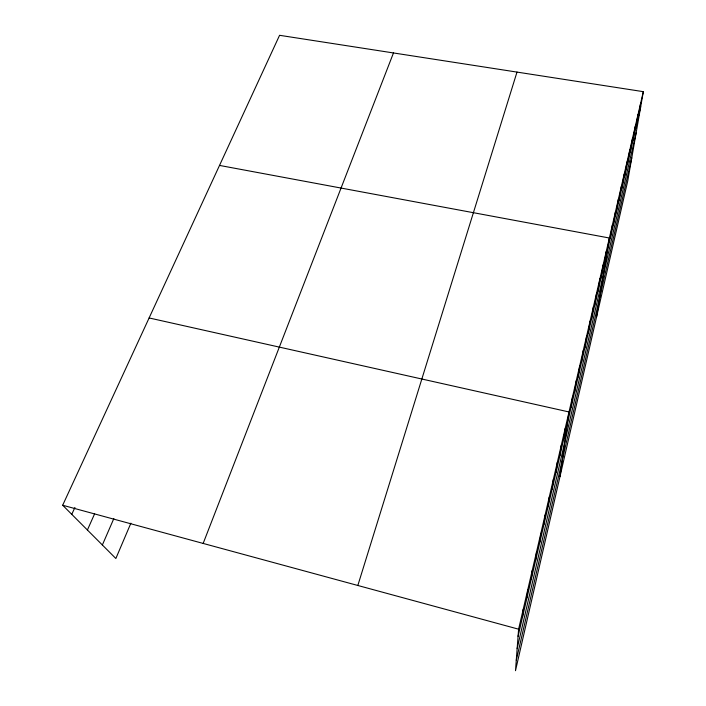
<?xml version="1.0" encoding="UTF-8"?>
<svg xmlns="http://www.w3.org/2000/svg" width="706" height="706" viewBox="0 0 706 706"><rect width="100%" height="100%" fill="white"/><g stroke="black" fill="none" stroke-linecap="round" stroke-linejoin="round"><path stroke-width="1.06" d="M643.325 91.665L518.601 629.187L515.495 670.7L627.766 180.842L643.325 91.665L279.576 35.3L62.675 505.24L115.855 558.499L130.892 523.172M522.572 616.894L523.208 609.313M527.003 597.744L527.744 589.792M531.362 578.929L532.192 570.607M535.642 560.44L536.56 551.757M539.852 542.252L540.867 533.233M543.991 524.364L545.085 515.027M548.068 506.776L549.242 497.121M552.074 489.479L553.327 479.515M556.01 472.464L557.343 462.209M559.893 455.714L561.296 445.186M563.706 439.238L565.179 428.436M559.982 476.594L569.001 411.96L149.116 317.956M571.048 407.53L572.654 396.216M574.578 392.262L576.255 380.719M578.064 377.233L579.794 365.47M581.488 362.425L583.28 350.441M584.868 347.837L586.712 335.641M588.195 333.47L590.092 321.071M591.478 319.306L593.428 306.713M594.708 305.345L596.711 292.566M597.894 291.587L599.941 278.623M601.035 278.032L603.136 264.891M604.124 264.662L606.269 251.354M596.464 317.418L609.366 238.01L219.513 165.425M610.187 238.487L612.42 224.861M613.152 225.673L615.429 211.888M616.082 213.035L618.394 199.11M618.968 200.566L621.324 186.499M621.818 188.273L624.201 174.073M624.625 176.147L627.052 161.815M627.396 164.18L629.858 149.725M630.131 152.372L632.62 137.794M632.823 140.723L635.356 126.03M635.488 129.224L638.048 114.416M638.118 117.876L640.704 102.961M516.28 660.269L631.773 157.879M518.063 636.371L640.704 106.677M517.145 648.629L636.168 132.71M357.836 585.477L516.995 72.091M203.16 543.435L393.48 52.95M102.361 544.988L113.834 518.592M87.412 530.012L94.622 513.8M71.774 514.356L74.907 507.473M62.675 505.24L518.601 629.187"/></g></svg>
